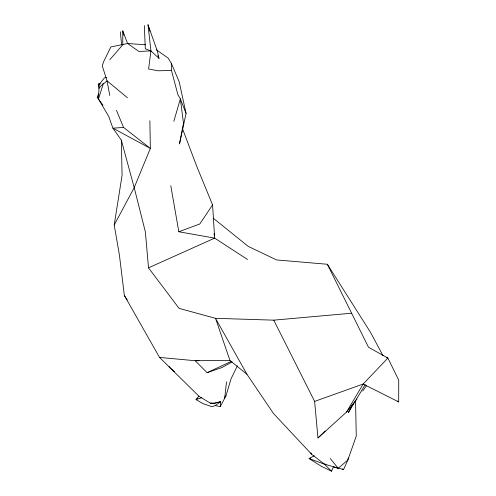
<?xml version="1.0" encoding="UTF-8"?>
<svg xmlns="http://www.w3.org/2000/svg" width="496" height="496" viewBox="0 0 496 496"><rect width="100%" height="100%" fill="white"/><g stroke="black" fill="none" stroke-linecap="round" stroke-linejoin="round"><path stroke-width="0.74" d="M357.002 398.958L346.543 412.064L317.967 437.98L314.625 401.4L363.146 384.04L398.71 401.921L398.722 380.128L387.897 358.056L368.503 347.268L327.354 264.263L276.551 259.941L248.174 246.363L213.261 218.203M106.504 77.475L104.408 77.872L99.169 84.574L98.45 99.02L108.705 116.393L112.914 128.191L121.334 140.151L134.199 187.624L145.378 231.923L148.502 267.84L179.081 308.376L215.512 318.327L273.761 320.156L351.36 313.236M198.915 396.124L196.001 399.602L203.112 403.67L211.91 406.714L215.202 405.61L220.249 406.615L220.602 401.686L214.198 403.205L210.341 403.161L199.119 396.385L159.545 357.43L124.341 295.455L119.406 254.994L114.216 224.992L122.084 175.218L121.334 140.151M99.783 84.835L99.925 83.303L98.276 84.078L98.946 87.414M224.682 398.183L226.523 381.796M144.324 25.606L145.303 48.782L150.92 50.908L158.999 58.385L157.474 51.448L147.994 24.8L150.92 50.908L148.602 68.963L157.939 70.81L171.467 70.413L177.89 94.724L180.364 98.884L186.056 113.392L179.49 143.983L183.483 123.337L180.364 98.884L173.817 121.315M348.242 457.932L347.876 460.003L343.536 469.569L324.427 464.151L309.113 458.558L314.259 455.774M220.249 406.615L225.934 395.932L231.086 378.696L237.392 365.837M145.57 44.77L127.584 43.524L110.844 46.959L103.36 62.285L102.306 66.049L107.043 80.848L104.042 83.458L103.459 83.266L98.45 99.02L97.824 97.185L97.278 97.383L102.988 105.239M97.278 97.383L98.512 93.924M310.601 458.236L309.113 458.558L321.16 466.197L331.514 471.2L333.51 466.73M351.168 407.272L348.39 412.536L365.248 384.555M114.216 224.992L134.199 187.624L150.344 148.422L149.866 120.776M346.543 412.064L363.146 384.04L387.897 358.056L386.502 357.703M182.286 128.166L196.881 166.681L212.567 204.873L199.82 223.963L178.82 231.756L170.779 185.684M362.712 391.015L366.662 385.522M109.833 59.687L122.797 44.752L122.754 30.882L127.584 43.524L138.942 51.448L150.92 50.908M98.89 88.369L103.459 83.266M317.967 437.98L325.159 431.03M351.162 405.908L353.927 403.236M224.806 396.949L225.934 395.932M333.913 467.089L338.222 468.342L347.876 460.003L356.264 436.04L355.545 400.706M215.202 405.61L220.602 401.686L214.377 403.322L210.341 403.161M197.873 398.263L196.001 399.602L201.767 397.705M232.097 361.913L222.146 367.455L207.105 372.707L195.232 360.728L159.545 357.43M207.105 372.707L231.558 361.268M148.502 267.84L214.681 238.13L247.535 259.507M199.07 360.375L195.232 360.728L229.952 360.449L246.958 374.294L273.482 413.49L311.525 454.169L324.427 464.151L331.514 471.2M123.585 127.435L112.914 128.191L150.344 148.422L123.585 127.435L116.467 110.366M324.427 464.151L325.959 464.256M178.82 231.756L214.681 238.13L212.567 204.873M342.228 468.887L343.536 469.569M397.408 401.109L398.71 401.921M156.184 49.631L168.076 58.057L171.3 63.203L179.192 81.797L186.056 113.392M127.491 97.793L107.043 80.848L109.752 95.43M174.586 371.764L169.979 367.734L169.155 366.42M330.305 458.552L338.222 468.342M124.341 295.455L127.23 299.919M327.354 264.263L370.407 332.165L382.986 355.651M246.958 374.294L215.512 318.327L229.952 360.449M310.775 452.823L311.525 454.169M273.761 320.156L314.625 401.4M157.84 55.626L158.999 58.385M98.276 84.078L98.834 85.51M147.994 24.8L149.885 31.329M122.754 30.882L123.888 35.204M213.993 233.548L214.34 235.836M120.286 31.781L121.638 44.739M171.3 63.203L171.467 70.413"/></g></svg>
